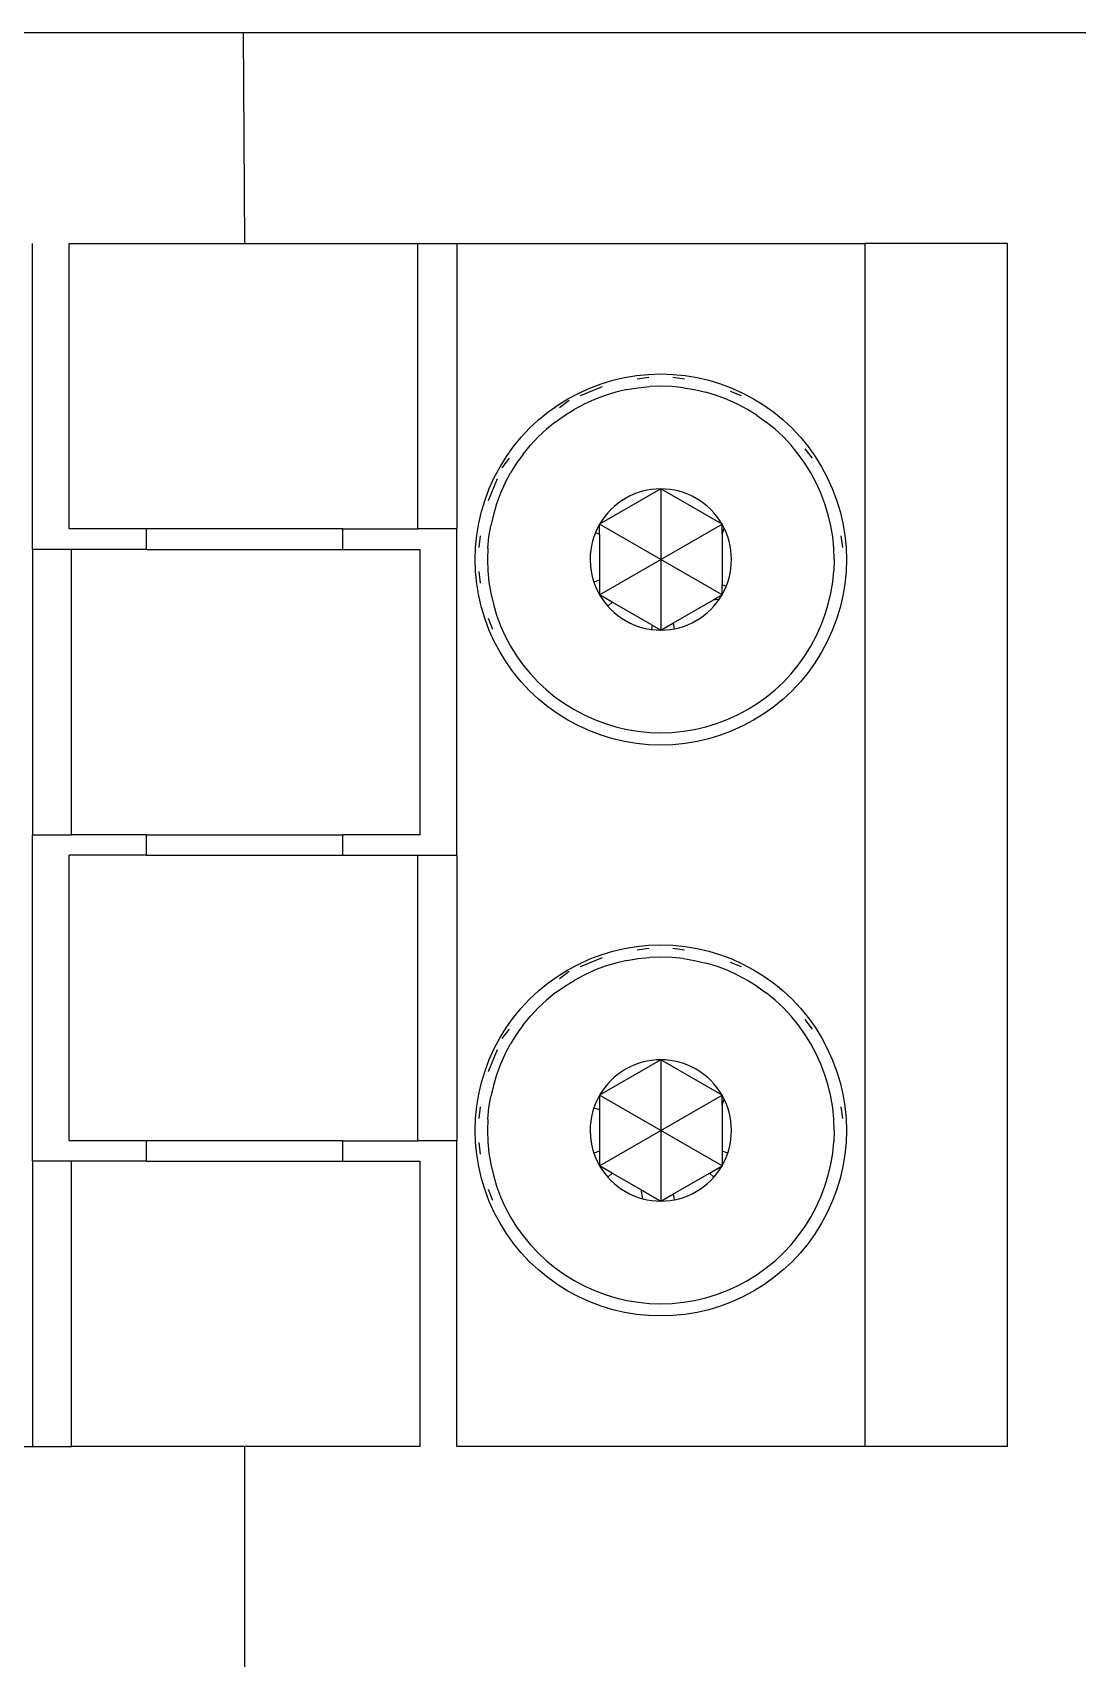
# Model space of a CAD drawing. Extents: x -77 to 77, y -36 to 36.
# Drawn here: x -14.953 to -13.468, y 1.192 to 3.504 of the extents above; entities that cross this region are included whole.
import ezdxf

# ---------------------------------------------------------------- set-up
doc = ezdxf.new("R2010")
doc.units = 0
doc.layers.get('0').update_dxf_attribs({"linetype": 'CONTINUOUS'})

msp = doc.modelspace()

# ---------------------------------------------------------------- linework, layer by layer
for p, q in [((-19.6532, 3.5043), (-14.6532, 3.5043)), ((-14.6532, 3.5043), (18.3468, 3.5043)), ((-14.6516, 3.2043), (-14.6532, 3.5043)), ((-14.9532, 2.7693), (-14.9532, 3.2043)), ((-14.901, 2.7983), (-14.901, 3.2043)), ((-14.901, 3.2043), (-14.6516, 3.2043)), ((-14.6516, 3.2043), (-14.4053, 3.2043)), ((-14.4053, 2.7983), (-14.4053, 3.2043)), ((-14.4053, 3.2043), (-14.35, 3.2043)), ((-14.35, 3.2043), (-13.77, 3.2043)), ((-14.35, 3.2043), (-14.35, 2.7983)), ((-13.567, 3.2043), (-13.77, 3.2043)), ((-13.77, 3.2043), (-13.77, 1.4933)), ((-13.567, 1.4933), (-13.567, 3.2043)), ((-14.1448, 3.0047), (-14.1283, 3.0098)), ((-14.1283, 3.0098), (-14.1115, 3.0137)), ((-14.1115, 3.0137), (-14.0945, 3.0165)), ((-14.0945, 3.0165), (-14.0773, 3.0182)), ((-14.077, 3.0136), (-14.0938, 3.0114)), ((-14.0773, 3.0182), (-14.06, 3.0188)), ((-14.06, 3.0188), (-14.0428, 3.0182)), ((-14.0262, 3.0114), (-14.0431, 3.0136)), ((-14.0428, 3.0182), (-14.0256, 3.0165)), ((-14.0256, 3.0165), (-14.0085, 3.0137)), ((-14.0085, 3.0137), (-13.9917, 3.0098)), ((-13.9917, 3.0098), (-13.9752, 3.0047)), ((-14.2066, 2.9743), (-14.192, 2.9834)), ((-14.192, 2.9834), (-14.1767, 2.9915)), ((-14.1767, 2.9915), (-14.161, 2.9987)), ((-14.1434, 3.0004), (-14.1747, 2.9874)), ((-14.161, 2.9987), (-14.1448, 3.0047)), ((-14.1392, 2.9883), (-14.1543, 2.9826)), ((-14.1238, 2.9929), (-14.1392, 2.9883)), ((-14.1081, 2.9966), (-14.1238, 2.9929)), ((-14.1081, 2.9966), (-14.0922, 2.9992)), ((-14.0922, 2.9992), (-14.0761, 3.0008)), ((-14.06, 3.0013), (-14.0761, 3.0008)), ((-14.0439, 3.0008), (-14.06, 3.0013)), ((-14.0278, 2.9992), (-14.0439, 3.0008)), ((-14.0278, 2.9992), (-14.0119, 2.9966)), ((-14.0119, 2.9966), (-13.9962, 2.9929)), ((-13.9808, 2.9883), (-13.9962, 2.9929)), ((-13.9657, 2.9826), (-13.9808, 2.9883)), ((-13.9752, 3.0047), (-13.959, 2.9987)), ((-13.9453, 2.9874), (-13.961, 2.9939)), ((-13.959, 2.9987), (-13.9433, 2.9915)), ((-13.9433, 2.9915), (-13.9281, 2.9834)), ((-13.9281, 2.9834), (-13.9134, 2.9743)), ((-14.234, 2.9533), (-14.2207, 2.9642)), ((-14.2207, 2.9642), (-14.2066, 2.9743)), ((-14.1905, 2.9809), (-14.2041, 2.9705)), ((-14.197, 2.9598), (-14.1833, 2.9683)), ((-14.169, 2.9759), (-14.1833, 2.9683)), ((-14.1543, 2.9826), (-14.169, 2.9759)), ((-13.951, 2.9759), (-13.9657, 2.9826)), ((-13.9368, 2.9683), (-13.951, 2.9759)), ((-13.9231, 2.9598), (-13.9368, 2.9683)), ((-13.9134, 2.9743), (-13.8994, 2.9642)), ((-13.8994, 2.9642), (-13.886, 2.9533)), ((-14.2584, 2.9289), (-14.2466, 2.9415)), ((-14.2466, 2.9415), (-14.234, 2.9533)), ((-14.2343, 2.9291), (-14.2225, 2.9402)), ((-14.2101, 2.9504), (-14.2225, 2.9402)), ((-14.2101, 2.9504), (-14.197, 2.9598)), ((-13.9231, 2.9598), (-13.91, 2.9504)), ((-13.8975, 2.9402), (-13.91, 2.9504)), ((-13.8975, 2.9402), (-13.8857, 2.9291)), ((-13.886, 2.9533), (-13.8734, 2.9415)), ((-13.8734, 2.9415), (-13.8616, 2.9289)), ((-14.2794, 2.9015), (-14.2694, 2.9155)), ((-14.2694, 2.9155), (-14.2584, 2.9289)), ((-14.2556, 2.9049), (-14.2453, 2.9174)), ((-14.2453, 2.9174), (-14.2343, 2.9291)), ((-13.8747, 2.9174), (-13.8857, 2.9291)), ((-13.8645, 2.9049), (-13.8747, 2.9174)), ((-13.8616, 2.9289), (-13.8507, 2.9155)), ((-13.8507, 2.9155), (-13.8406, 2.9015)), ((-14.2886, 2.8868), (-14.2794, 2.9015)), ((-14.2756, 2.8989), (-14.286, 2.8854)), ((-14.265, 2.8918), (-14.2735, 2.8781)), ((-14.2556, 2.9049), (-14.265, 2.8918)), ((-13.8551, 2.8918), (-13.8645, 2.9049)), ((-13.8465, 2.8781), (-13.8551, 2.8918)), ((-13.8444, 2.8989), (-13.8547, 2.9124)), ((-13.8406, 2.9015), (-13.8315, 2.8868)), ((-14.2926, 2.8695), (-14.3056, 2.8382)), ((-14.3038, 2.8558), (-14.2967, 2.8716)), ((-14.2967, 2.8716), (-14.2886, 2.8868)), ((-14.2811, 2.8639), (-14.2735, 2.8781)), ((-13.8389, 2.8639), (-13.8465, 2.8781)), ((-13.8315, 2.8868), (-13.8233, 2.8716)), ((-13.8233, 2.8716), (-13.8162, 2.8558)), ((-14.3099, 2.8397), (-14.3038, 2.8558)), ((-14.2877, 2.8492), (-14.2934, 2.8341)), ((-14.2811, 2.8639), (-14.2877, 2.8492)), ((-14.06, 2.8553), (-14.147, 2.8051)), ((-14.1044, 2.8449), (-14.1102, 2.8418)), ((-14.0985, 2.8477), (-14.1044, 2.8449)), ((-14.0923, 2.85), (-14.0985, 2.8477)), ((-14.086, 2.8519), (-14.0923, 2.85)), ((-14.0796, 2.8534), (-14.086, 2.8519)), ((-14.0731, 2.8544), (-14.0796, 2.8534)), ((-14.0666, 2.8551), (-14.0731, 2.8544)), ((-14.06, 2.8553), (-14.0666, 2.8551)), ((-14.0534, 2.8551), (-14.06, 2.8553)), ((-14.06, 2.8553), (-14.06, 2.7549)), ((-13.973, 2.8051), (-14.06, 2.8553)), ((-14.0469, 2.8544), (-14.0534, 2.8551)), ((-14.0404, 2.8534), (-14.0469, 2.8544)), ((-14.034, 2.8519), (-14.0404, 2.8534)), ((-14.0277, 2.85), (-14.034, 2.8519)), ((-14.0216, 2.8477), (-14.0277, 2.85)), ((-14.0156, 2.8449), (-14.0216, 2.8477)), ((-14.0098, 2.8418), (-14.0156, 2.8449)), ((-13.8323, 2.8492), (-13.8389, 2.8639)), ((-13.8266, 2.8341), (-13.8323, 2.8492)), ((-13.8162, 2.8558), (-13.8101, 2.8397)), ((-14.3188, 2.8063), (-14.3149, 2.8232)), ((-14.3149, 2.8232), (-14.3099, 2.8397)), ((-14.2934, 2.8341), (-14.2981, 2.8186)), ((-14.1311, 2.8259), (-14.1355, 2.8211)), ((-14.1263, 2.8304), (-14.1311, 2.8259)), ((-14.1212, 2.8345), (-14.1263, 2.8304)), ((-14.1158, 2.8384), (-14.1212, 2.8345)), ((-14.1102, 2.8418), (-14.1158, 2.8384)), ((-14.0042, 2.8384), (-14.0098, 2.8418)), ((-13.9989, 2.8345), (-14.0042, 2.8384)), ((-13.9938, 2.8304), (-13.9989, 2.8345)), ((-13.989, 2.8259), (-13.9938, 2.8304)), ((-13.9845, 2.8211), (-13.989, 2.8259)), ((-13.8219, 2.8186), (-13.8266, 2.8341)), ((-13.8101, 2.8397), (-13.8051, 2.8232)), ((-13.8051, 2.8232), (-13.8012, 2.8063)), ((-14.791, 2.7983), (-14.901, 2.7983)), ((-14.791, 2.7693), (-14.791, 2.7983)), ((-14.5122, 2.7983), (-14.791, 2.7983)), ((-14.5122, 2.7693), (-14.5122, 2.7983)), ((-14.5122, 2.7983), (-14.4053, 2.7983)), ((-14.35, 2.7983), (-14.4053, 2.7983)), ((-14.35, 2.3343), (-14.35, 2.7983)), ((-14.3217, 2.7893), (-14.3188, 2.8063)), ((-14.3044, 2.787), (-14.3018, 2.8029)), ((-14.2981, 2.8186), (-14.3018, 2.8029)), ((-14.1501, 2.7993), (-14.1528, 2.7933)), ((-14.147, 2.8051), (-14.1501, 2.7993)), ((-14.1435, 2.8107), (-14.147, 2.8051)), ((-14.06, 2.7549), (-14.147, 2.8051)), ((-14.147, 2.7909), (-14.147, 2.8051)), ((-14.1397, 2.816), (-14.1435, 2.8107)), ((-14.1355, 2.8211), (-14.1397, 2.816)), ((-14.06, 2.7549), (-13.973, 2.8051)), ((-13.9803, 2.816), (-13.9845, 2.8211)), ((-13.9765, 2.8107), (-13.9803, 2.816)), ((-13.973, 2.8051), (-13.9765, 2.8107)), ((-13.9699, 2.7993), (-13.973, 2.8051)), ((-13.973, 2.7909), (-13.973, 2.8051)), ((-13.973, 2.7909), (-13.9699, 2.7993)), ((-13.9672, 2.7933), (-13.9699, 2.7993)), ((-13.8183, 2.8029), (-13.8219, 2.8186)), ((-13.8156, 2.787), (-13.8183, 2.8029)), ((-13.8012, 2.8063), (-13.7984, 2.7893)), ((-14.3234, 2.7721), (-14.3217, 2.7893)), ((-14.3166, 2.7886), (-14.3188, 2.7718)), ((-14.306, 2.771), (-14.3044, 2.787)), ((-14.1571, 2.7809), (-14.1585, 2.7744)), ((-14.1551, 2.7871), (-14.1571, 2.7809)), ((-14.1528, 2.7933), (-14.1551, 2.7871)), ((-14.1528, 2.7933), (-14.147, 2.7909)), ((-14.147, 2.7909), (-14.147, 2.7253)), ((-13.973, 2.7909), (-13.973, 2.7188)), ((-13.9649, 2.7871), (-13.9672, 2.7933)), ((-13.963, 2.7809), (-13.9649, 2.7871)), ((-13.9615, 2.7744), (-13.963, 2.7809)), ((-13.8141, 2.771), (-13.8156, 2.787)), ((-13.8012, 2.7718), (-13.8035, 2.7886)), ((-13.7984, 2.7893), (-13.7967, 2.7721)), ((-14.898, 2.7693), (-14.9532, 2.7693)), ((-14.9532, 2.7693), (-14.9532, 2.3633)), ((-14.898, 2.3633), (-14.898, 2.7693)), ((-14.791, 2.7693), (-14.898, 2.7693)), ((-14.791, 2.7693), (-14.5122, 2.7693)), ((-14.5122, 2.7693), (-14.4022, 2.7693)), ((-14.4022, 2.3633), (-14.4022, 2.7693)), ((-14.3239, 2.7549), (-14.3234, 2.7721)), ((-14.3234, 2.7376), (-14.3239, 2.7549)), ((-14.306, 2.771), (-14.3065, 2.7549)), ((-14.3065, 2.7549), (-14.306, 2.7387)), ((-14.1603, 2.7614), (-14.1605, 2.7549)), ((-14.1605, 2.7549), (-14.16, 2.7458)), ((-14.1596, 2.768), (-14.1603, 2.7614)), ((-14.1585, 2.7744), (-14.1596, 2.768)), ((-14.147, 2.7046), (-14.06, 2.7549)), ((-13.973, 2.7046), (-14.06, 2.7549)), ((-14.06, 2.7549), (-14.06, 2.6544)), ((-13.9604, 2.768), (-13.9615, 2.7744)), ((-13.9598, 2.7614), (-13.9604, 2.768)), ((-13.9596, 2.7549), (-13.9598, 2.7614)), ((-13.9598, 2.7483), (-13.9596, 2.7549)), ((-13.8135, 2.7549), (-13.8141, 2.771)), ((-13.8135, 2.7549), (-13.8141, 2.7387)), ((-13.7967, 2.7721), (-13.7961, 2.7549)), ((-13.7961, 2.7549), (-13.7967, 2.7376)), ((-14.3217, 2.7204), (-14.3234, 2.7376)), ((-14.3188, 2.7379), (-14.3166, 2.7211)), ((-14.306, 2.7387), (-14.3044, 2.7227)), ((-14.16, 2.7458), (-14.1596, 2.7417)), ((-14.1596, 2.7417), (-14.1585, 2.7353)), ((-14.1585, 2.7353), (-14.1571, 2.7288)), ((-14.1571, 2.7288), (-14.1551, 2.7226)), ((-13.9649, 2.7226), (-13.963, 2.7288)), ((-13.963, 2.7288), (-13.9615, 2.7353)), ((-13.9615, 2.7353), (-13.9604, 2.7417)), ((-13.9604, 2.7417), (-13.9598, 2.7483)), ((-13.8156, 2.7227), (-13.8141, 2.7387)), ((-13.7967, 2.7376), (-13.7984, 2.7204)), ((-14.3188, 2.7034), (-14.3217, 2.7204)), ((-14.3044, 2.7227), (-14.3018, 2.7068)), ((-14.3018, 2.7068), (-14.2981, 2.6911)), ((-14.147, 2.7253), (-14.1551, 2.7226)), ((-14.1551, 2.7226), (-14.1528, 2.7164)), ((-14.1528, 2.7164), (-14.1501, 2.7104)), ((-14.1501, 2.7104), (-14.147, 2.7046)), ((-14.147, 2.7253), (-14.147, 2.7046)), ((-13.9672, 2.7164), (-13.973, 2.7188)), ((-13.973, 2.7046), (-13.973, 2.7188)), ((-13.973, 2.7046), (-13.9699, 2.7104)), ((-13.9699, 2.7104), (-13.9672, 2.7164)), ((-13.9672, 2.7164), (-13.9649, 2.7226)), ((-13.8219, 2.6911), (-13.8183, 2.7068)), ((-13.8183, 2.7068), (-13.8156, 2.7227)), ((-13.7984, 2.7204), (-13.8012, 2.7034)), ((-14.3149, 2.6865), (-14.3188, 2.7034)), ((-14.3099, 2.67), (-14.3149, 2.6865)), ((-14.2981, 2.6911), (-14.2934, 2.6756)), ((-14.147, 2.7046), (-14.1435, 2.699)), ((-14.1291, 2.6943), (-14.147, 2.7046)), ((-14.1435, 2.699), (-14.1397, 2.6937)), ((-14.1397, 2.6937), (-14.1355, 2.6886)), ((-14.1355, 2.6886), (-14.1291, 2.6943)), ((-14.1355, 2.6886), (-14.1311, 2.6838)), ((-14.1311, 2.6838), (-14.1263, 2.6793)), ((-14.0723, 2.6615), (-14.1291, 2.6943)), ((-14.0421, 2.6647), (-13.9853, 2.6975)), ((-13.9938, 2.6793), (-13.989, 2.6838)), ((-13.989, 2.6838), (-13.9845, 2.6886)), ((-13.973, 2.7046), (-13.9853, 2.6975)), ((-13.9853, 2.6975), (-13.9765, 2.699)), ((-13.9845, 2.6886), (-13.9803, 2.6937)), ((-13.9803, 2.6937), (-13.9765, 2.699)), ((-13.9765, 2.699), (-13.973, 2.7046)), ((-13.8266, 2.6756), (-13.8219, 2.6911)), ((-13.8051, 2.6865), (-13.8101, 2.67)), ((-13.8012, 2.7034), (-13.8051, 2.6865)), ((-14.3038, 2.6539), (-14.3099, 2.67)), ((-14.3056, 2.6715), (-14.2991, 2.6558)), ((-14.2934, 2.6756), (-14.2877, 2.6605)), ((-14.2877, 2.6605), (-14.2811, 2.6458)), ((-14.1263, 2.6793), (-14.1212, 2.6752)), ((-14.1212, 2.6752), (-14.1158, 2.6713)), ((-14.1158, 2.6713), (-14.1102, 2.6679)), ((-14.1102, 2.6679), (-14.1044, 2.6648)), ((-14.1044, 2.6648), (-14.0985, 2.662)), ((-14.0985, 2.662), (-14.0923, 2.6597)), ((-14.0923, 2.6597), (-14.086, 2.6578)), ((-14.0723, 2.6615), (-14.0731, 2.6553)), ((-14.0723, 2.6615), (-14.06, 2.6544)), ((-14.06, 2.6544), (-14.0421, 2.6647)), ((-14.0404, 2.6563), (-14.0421, 2.6647)), ((-14.034, 2.6578), (-14.0277, 2.6597)), ((-14.0277, 2.6597), (-14.0216, 2.662)), ((-14.0216, 2.662), (-14.0156, 2.6648)), ((-14.0156, 2.6648), (-14.0098, 2.6679)), ((-14.0098, 2.6679), (-14.0042, 2.6713)), ((-14.0042, 2.6713), (-13.9989, 2.6752)), ((-13.9989, 2.6752), (-13.9938, 2.6793)), ((-13.8389, 2.6458), (-13.8323, 2.6605)), ((-13.8323, 2.6605), (-13.8266, 2.6756)), ((-13.8101, 2.67), (-13.8162, 2.6539)), ((-14.2967, 2.6381), (-14.3038, 2.6539)), ((-14.2886, 2.6229), (-14.2967, 2.6381)), ((-14.2811, 2.6458), (-14.2735, 2.6316)), ((-14.086, 2.6578), (-14.0796, 2.6563)), ((-14.0796, 2.6563), (-14.0731, 2.6553)), ((-14.0731, 2.6553), (-14.0666, 2.6546)), ((-14.0666, 2.6546), (-14.06, 2.6544)), ((-14.06, 2.6544), (-14.0534, 2.6546)), ((-14.0534, 2.6546), (-14.0469, 2.6553)), ((-14.0469, 2.6553), (-14.0404, 2.6563)), ((-14.0404, 2.6563), (-14.034, 2.6578)), ((-13.8465, 2.6316), (-13.8389, 2.6458)), ((-13.8233, 2.6381), (-13.8315, 2.6229)), ((-13.8162, 2.6539), (-13.8233, 2.6381)), ((-14.2794, 2.6082), (-14.2886, 2.6229)), ((-14.2735, 2.6316), (-14.265, 2.6179)), ((-14.265, 2.6179), (-14.2556, 2.6048)), ((-13.8645, 2.6048), (-13.8551, 2.6179)), ((-13.8551, 2.6179), (-13.8465, 2.6316)), ((-13.8315, 2.6229), (-13.8406, 2.6082)), ((-14.2694, 2.5942), (-14.2794, 2.6082)), ((-14.2584, 2.5808), (-14.2694, 2.5942)), ((-14.2556, 2.6048), (-14.2453, 2.5923)), ((-14.2453, 2.5923), (-14.2343, 2.5806)), ((-13.8857, 2.5806), (-13.8747, 2.5923)), ((-13.8747, 2.5923), (-13.8645, 2.6048)), ((-13.8507, 2.5942), (-13.8616, 2.5808)), ((-13.8406, 2.6082), (-13.8507, 2.5942)), ((-14.2466, 2.5682), (-14.2584, 2.5808)), ((-14.234, 2.5564), (-14.2466, 2.5682)), ((-14.2343, 2.5806), (-14.2225, 2.5695)), ((-14.2225, 2.5695), (-14.2101, 2.5593)), ((-13.91, 2.5593), (-13.8975, 2.5695)), ((-13.8975, 2.5695), (-13.8857, 2.5806)), ((-13.8734, 2.5682), (-13.886, 2.5564)), ((-13.8616, 2.5808), (-13.8734, 2.5682)), ((-14.2207, 2.5455), (-14.234, 2.5564)), ((-14.2066, 2.5354), (-14.2207, 2.5455)), ((-14.2101, 2.5593), (-14.197, 2.5499)), ((-14.197, 2.5499), (-14.1833, 2.5414)), ((-13.9368, 2.5414), (-13.9231, 2.5499)), ((-13.9231, 2.5499), (-13.91, 2.5593)), ((-13.8994, 2.5455), (-13.9134, 2.5354)), ((-13.886, 2.5564), (-13.8994, 2.5455)), ((-14.192, 2.5263), (-14.2066, 2.5354)), ((-14.1767, 2.5182), (-14.192, 2.5263)), ((-14.1833, 2.5414), (-14.169, 2.5338)), ((-14.169, 2.5338), (-14.1543, 2.5271)), ((-14.1543, 2.5271), (-14.1392, 2.5214)), ((-14.1392, 2.5214), (-14.1238, 2.5168)), ((-13.9962, 2.5168), (-13.9808, 2.5214)), ((-13.9808, 2.5214), (-13.9657, 2.5271)), ((-13.9657, 2.5271), (-13.951, 2.5338)), ((-13.951, 2.5338), (-13.9368, 2.5414)), ((-13.9281, 2.5263), (-13.9433, 2.5182)), ((-13.9134, 2.5354), (-13.9281, 2.5263)), ((-14.161, 2.511), (-14.1767, 2.5182)), ((-14.1448, 2.505), (-14.161, 2.511)), ((-14.1283, 2.4999), (-14.1448, 2.505)), ((-14.1115, 2.496), (-14.1283, 2.4999)), ((-14.1238, 2.5168), (-14.1081, 2.5131)), ((-14.1081, 2.5131), (-14.0922, 2.5105)), ((-14.0922, 2.5105), (-14.0761, 2.5089)), ((-14.0761, 2.5089), (-14.06, 2.5084)), ((-14.06, 2.5084), (-14.0439, 2.5089)), ((-14.0439, 2.5089), (-14.0278, 2.5105)), ((-14.0278, 2.5105), (-14.0119, 2.5131)), ((-14.0119, 2.5131), (-13.9962, 2.5168)), ((-13.9917, 2.4999), (-14.0085, 2.496)), ((-13.9752, 2.505), (-13.9917, 2.4999)), ((-13.959, 2.511), (-13.9752, 2.505)), ((-13.9433, 2.5182), (-13.959, 2.511)), ((-14.0945, 2.4932), (-14.1115, 2.496)), ((-14.0773, 2.4915), (-14.0945, 2.4932)), ((-14.06, 2.491), (-14.0773, 2.4915)), ((-14.0428, 2.4915), (-14.06, 2.491)), ((-14.0256, 2.4932), (-14.0428, 2.4915)), ((-14.0085, 2.496), (-14.0256, 2.4932)), ((-14.9532, 2.3633), (-14.898, 2.3633)), ((-14.9532, 1.8993), (-14.9532, 2.3633)), ((-14.791, 2.3633), (-14.898, 2.3633)), ((-14.791, 2.3343), (-14.791, 2.3633)), ((-14.791, 2.3633), (-14.5122, 2.3633)), ((-14.5122, 2.3343), (-14.5122, 2.3633)), ((-14.4022, 2.3633), (-14.5122, 2.3633)), ((-14.901, 1.9283), (-14.901, 2.3343)), ((-14.791, 2.3343), (-14.901, 2.3343)), ((-14.791, 2.3343), (-14.5122, 2.3343)), ((-14.5122, 2.3343), (-14.4053, 2.3343)), ((-14.4053, 1.9283), (-14.4053, 2.3343)), ((-14.4053, 2.3343), (-14.35, 2.3343)), ((-14.35, 2.3343), (-14.35, 1.9283)), ((-14.1448, 2.1927), (-14.1283, 2.1978)), ((-14.1283, 2.1978), (-14.1115, 2.2017)), ((-14.1115, 2.2017), (-14.0945, 2.2045)), ((-14.0945, 2.2045), (-14.0773, 2.2062)), ((-14.077, 2.2016), (-14.0938, 2.1994)), ((-14.0773, 2.2062), (-14.06, 2.2068)), ((-14.06, 2.2068), (-14.0428, 2.2062)), ((-14.0262, 2.1994), (-14.0431, 2.2016)), ((-14.0428, 2.2062), (-14.0256, 2.2045)), ((-14.0256, 2.2045), (-14.0085, 2.2017)), ((-14.0085, 2.2017), (-13.9917, 2.1978)), ((-13.9917, 2.1978), (-13.9752, 2.1927)), ((-14.192, 2.1714), (-14.1767, 2.1795)), ((-14.1767, 2.1795), (-14.161, 2.1867)), ((-14.1434, 2.1884), (-14.1747, 2.1754)), ((-14.161, 2.1867), (-14.1448, 2.1927)), ((-14.1392, 2.1763), (-14.1543, 2.1706)), ((-14.1238, 2.1809), (-14.1392, 2.1763)), ((-14.1081, 2.1846), (-14.1238, 2.1809)), ((-14.1081, 2.1846), (-14.0922, 2.1872)), ((-14.0922, 2.1872), (-14.0761, 2.1888)), ((-14.06, 2.1893), (-14.0761, 2.1888)), ((-14.0439, 2.1888), (-14.06, 2.1893)), ((-14.0278, 2.1872), (-14.0439, 2.1888)), ((-14.0278, 2.1872), (-14.0119, 2.1846)), ((-14.0119, 2.1846), (-13.9962, 2.1809)), ((-13.9808, 2.1763), (-13.9962, 2.1809)), ((-13.9657, 2.1706), (-13.9808, 2.1763)), ((-13.9752, 2.1927), (-13.959, 2.1867)), ((-13.9453, 2.1754), (-13.961, 2.1819)), ((-13.959, 2.1867), (-13.9433, 2.1795)), ((-13.9433, 2.1795), (-13.9281, 2.1714)), ((-14.234, 2.1413), (-14.2207, 2.1522)), ((-14.2207, 2.1522), (-14.2066, 2.1623)), ((-14.2066, 2.1623), (-14.192, 2.1714)), ((-14.1905, 2.1689), (-14.2041, 2.1585)), ((-14.197, 2.1478), (-14.1833, 2.1563)), ((-14.169, 2.1639), (-14.1833, 2.1563)), ((-14.1543, 2.1706), (-14.169, 2.1639)), ((-13.951, 2.1639), (-13.9657, 2.1706)), ((-13.9368, 2.1563), (-13.951, 2.1639)), ((-13.9231, 2.1478), (-13.9368, 2.1563)), ((-13.9281, 2.1714), (-13.9134, 2.1623)), ((-13.9134, 2.1623), (-13.8994, 2.1522)), ((-13.8994, 2.1522), (-13.886, 2.1413)), ((-14.2584, 2.1169), (-14.2466, 2.1295)), ((-14.2466, 2.1295), (-14.234, 2.1413)), ((-14.2343, 2.1171), (-14.2225, 2.1282)), ((-14.2101, 2.1384), (-14.2225, 2.1282)), ((-14.2101, 2.1384), (-14.197, 2.1478)), ((-13.9231, 2.1478), (-13.91, 2.1384)), ((-13.8975, 2.1282), (-13.91, 2.1384)), ((-13.8975, 2.1282), (-13.8857, 2.1171)), ((-13.886, 2.1413), (-13.8734, 2.1295)), ((-13.8734, 2.1295), (-13.8616, 2.1169)), ((-14.2694, 2.1035), (-14.2584, 2.1169)), ((-14.2556, 2.0929), (-14.2453, 2.1054)), ((-14.2453, 2.1054), (-14.2343, 2.1171)), ((-13.8747, 2.1054), (-13.8857, 2.1171)), ((-13.8645, 2.0929), (-13.8747, 2.1054)), ((-13.8616, 2.1169), (-13.8507, 2.1035)), ((-14.2886, 2.0748), (-14.2794, 2.0895)), ((-14.2756, 2.0869), (-14.286, 2.0734)), ((-14.2794, 2.0895), (-14.2694, 2.1035)), ((-14.2556, 2.0929), (-14.265, 2.0798)), ((-13.8551, 2.0798), (-13.8645, 2.0929)), ((-13.8444, 2.0869), (-13.8547, 2.1004)), ((-13.8507, 2.1035), (-13.8406, 2.0895)), ((-13.8406, 2.0895), (-13.8315, 2.0748)), ((-14.3038, 2.0438), (-14.2967, 2.0596)), ((-14.2967, 2.0596), (-14.2886, 2.0748)), ((-14.2811, 2.0519), (-14.2735, 2.0661)), ((-14.265, 2.0798), (-14.2735, 2.0661)), ((-13.8465, 2.0661), (-13.8551, 2.0798)), ((-13.8389, 2.0519), (-13.8465, 2.0661)), ((-13.8315, 2.0748), (-13.8233, 2.0596)), ((-13.8233, 2.0596), (-13.8162, 2.0438)), ((-14.3099, 2.0277), (-14.3038, 2.0438)), ((-14.2926, 2.0575), (-14.3056, 2.0262)), ((-14.2877, 2.0372), (-14.2934, 2.0221)), ((-14.2811, 2.0519), (-14.2877, 2.0372)), ((-14.06, 2.0433), (-14.147, 1.9931)), ((-14.0985, 2.0357), (-14.1044, 2.0329)), ((-14.0923, 2.038), (-14.0985, 2.0357)), ((-14.086, 2.0399), (-14.0923, 2.038)), ((-14.0796, 2.0414), (-14.086, 2.0399)), ((-14.0731, 2.0424), (-14.0796, 2.0414)), ((-14.0666, 2.0431), (-14.0731, 2.0424)), ((-14.06, 2.0433), (-14.0666, 2.0431)), ((-14.0534, 2.0431), (-14.06, 2.0433)), ((-14.06, 2.0433), (-14.06, 1.9429)), ((-13.973, 1.9931), (-14.06, 2.0433)), ((-14.0469, 2.0424), (-14.0534, 2.0431)), ((-14.0404, 2.0414), (-14.0469, 2.0424)), ((-14.034, 2.0399), (-14.0404, 2.0414)), ((-14.0277, 2.038), (-14.034, 2.0399)), ((-14.0216, 2.0357), (-14.0277, 2.038)), ((-14.0156, 2.0329), (-14.0216, 2.0357)), ((-13.8323, 2.0372), (-13.8389, 2.0519)), ((-13.8266, 2.0221), (-13.8323, 2.0372)), ((-13.8162, 2.0438), (-13.8101, 2.0277)), ((-14.3149, 2.0112), (-14.3099, 2.0277)), ((-14.2934, 2.0221), (-14.2981, 2.0066)), ((-14.1311, 2.0139), (-14.1355, 2.0091)), ((-14.1263, 2.0184), (-14.1311, 2.0139)), ((-14.1212, 2.0225), (-14.1263, 2.0184)), ((-14.1158, 2.0264), (-14.1212, 2.0225)), ((-14.1102, 2.0298), (-14.1158, 2.0264)), ((-14.1044, 2.0329), (-14.1102, 2.0298)), ((-14.0098, 2.0298), (-14.0156, 2.0329)), ((-14.0042, 2.0264), (-14.0098, 2.0298)), ((-13.9989, 2.0225), (-14.0042, 2.0264)), ((-13.9938, 2.0184), (-13.9989, 2.0225)), ((-13.989, 2.0139), (-13.9938, 2.0184)), ((-13.9845, 2.0091), (-13.989, 2.0139)), ((-13.8219, 2.0066), (-13.8266, 2.0221)), ((-13.8101, 2.0277), (-13.8051, 2.0112)), ((-14.3217, 1.9773), (-14.3188, 1.9943)), ((-14.3188, 1.9943), (-14.3149, 2.0112)), ((-14.3044, 1.975), (-14.3018, 1.9909)), ((-14.2981, 2.0066), (-14.3018, 1.9909)), ((-14.147, 1.9931), (-14.1501, 1.9873)), ((-14.1435, 1.9987), (-14.147, 1.9931)), ((-14.06, 1.9429), (-14.147, 1.9931)), ((-14.147, 1.9931), (-14.147, 1.9724)), ((-14.1397, 2.004), (-14.1435, 1.9987)), ((-14.1355, 2.0091), (-14.1397, 2.004)), ((-14.06, 1.9429), (-13.973, 1.9931)), ((-13.9803, 2.004), (-13.9845, 2.0091)), ((-13.9765, 1.9987), (-13.9803, 2.004)), ((-13.973, 1.9931), (-13.9765, 1.9987)), ((-13.9699, 1.9873), (-13.973, 1.9931)), ((-13.973, 1.9789), (-13.973, 1.9931)), ((-13.8183, 1.9909), (-13.8219, 2.0066)), ((-13.8156, 1.975), (-13.8183, 1.9909)), ((-13.8051, 2.0112), (-13.8012, 1.9943)), ((-13.8012, 1.9943), (-13.7984, 1.9773)), ((-14.3234, 1.9601), (-14.3217, 1.9773)), ((-14.3166, 1.9766), (-14.3188, 1.9598)), ((-14.306, 1.959), (-14.3044, 1.975)), ((-14.1571, 1.9689), (-14.1585, 1.9624)), ((-14.1551, 1.9751), (-14.1571, 1.9689)), ((-14.1528, 1.9813), (-14.1551, 1.9751)), ((-14.1551, 1.9751), (-14.147, 1.9724)), ((-14.1501, 1.9873), (-14.1528, 1.9813)), ((-14.147, 1.9724), (-14.147, 1.9133)), ((-13.973, 1.9789), (-13.9699, 1.9873)), ((-13.973, 1.9789), (-13.973, 1.9133)), ((-13.9672, 1.9813), (-13.9699, 1.9873)), ((-13.9649, 1.9751), (-13.9672, 1.9813)), ((-13.963, 1.9689), (-13.9649, 1.9751)), ((-13.9615, 1.9624), (-13.963, 1.9689)), ((-13.8141, 1.959), (-13.8156, 1.975)), ((-13.8012, 1.9598), (-13.8035, 1.9766)), ((-13.7984, 1.9773), (-13.7967, 1.9601)), ((-14.3239, 1.9429), (-14.3234, 1.9601)), ((-14.3234, 1.9256), (-14.3239, 1.9429)), ((-14.306, 1.959), (-14.3065, 1.9429)), ((-14.3065, 1.9429), (-14.306, 1.9267)), ((-14.1603, 1.9494), (-14.1605, 1.9429)), ((-14.1605, 1.9429), (-14.16, 1.9338)), ((-14.1596, 1.956), (-14.1603, 1.9494)), ((-14.1585, 1.9624), (-14.1596, 1.956)), ((-14.147, 1.8926), (-14.06, 1.9429)), ((-13.973, 1.8926), (-14.06, 1.9429)), ((-14.06, 1.9429), (-14.06, 1.8424)), ((-13.9604, 1.956), (-13.9615, 1.9624)), ((-13.9598, 1.9494), (-13.9604, 1.956)), ((-13.9596, 1.9429), (-13.9598, 1.9494)), ((-13.9598, 1.9363), (-13.9596, 1.9429)), ((-13.8135, 1.9429), (-13.8141, 1.959)), ((-13.8135, 1.9429), (-13.8141, 1.9267)), ((-13.7967, 1.9601), (-13.7961, 1.9429)), ((-13.7961, 1.9429), (-13.7967, 1.9256)), ((-14.791, 1.9283), (-14.901, 1.9283)), ((-14.791, 1.8993), (-14.791, 1.9283)), ((-14.5122, 1.9283), (-14.791, 1.9283)), ((-14.5122, 1.8993), (-14.5122, 1.9283)), ((-14.5122, 1.9283), (-14.4053, 1.9283)), ((-14.35, 1.9283), (-14.4053, 1.9283)), ((-14.35, 1.4933), (-14.35, 1.9283)), ((-14.3217, 1.9084), (-14.3234, 1.9256)), ((-14.3188, 1.9259), (-14.3166, 1.9091)), ((-14.306, 1.9267), (-14.3044, 1.9107)), ((-14.16, 1.9338), (-14.1596, 1.9297)), ((-14.1596, 1.9297), (-14.1585, 1.9233)), ((-14.1585, 1.9233), (-14.1571, 1.9168)), ((-13.963, 1.9168), (-13.9615, 1.9233)), ((-13.9615, 1.9233), (-13.9604, 1.9297)), ((-13.9604, 1.9297), (-13.9598, 1.9363)), ((-13.8156, 1.9107), (-13.8141, 1.9267)), ((-13.7967, 1.9256), (-13.7984, 1.9084)), ((-14.898, 1.8993), (-14.9532, 1.8993)), ((-14.9532, 1.8993), (-14.9532, 1.4933)), ((-14.898, 1.4933), (-14.898, 1.8993)), ((-14.791, 1.8993), (-14.898, 1.8993)), ((-14.791, 1.8993), (-14.5122, 1.8993)), ((-14.5122, 1.8993), (-14.4022, 1.8993)), ((-14.4022, 1.4933), (-14.4022, 1.8993)), ((-14.3188, 1.8914), (-14.3217, 1.9084)), ((-14.3044, 1.9107), (-14.3018, 1.8948)), ((-14.1571, 1.9168), (-14.1551, 1.9106)), ((-14.147, 1.9133), (-14.1551, 1.9106)), ((-14.1551, 1.9106), (-14.1528, 1.9044)), ((-14.1528, 1.9044), (-14.1501, 1.8984)), ((-14.1501, 1.8984), (-14.147, 1.8926)), ((-14.147, 1.9133), (-14.147, 1.8926)), ((-13.9649, 1.9106), (-13.973, 1.9133)), ((-13.973, 1.9133), (-13.973, 1.8926)), ((-13.973, 1.8926), (-13.9699, 1.8984)), ((-13.9699, 1.8984), (-13.9672, 1.9044)), ((-13.9672, 1.9044), (-13.9649, 1.9106)), ((-13.9649, 1.9106), (-13.963, 1.9168)), ((-13.8183, 1.8948), (-13.8156, 1.9107)), ((-13.7984, 1.9084), (-13.8012, 1.8914)), ((-14.3149, 1.8745), (-14.3188, 1.8914)), ((-14.3099, 1.858), (-14.3149, 1.8745)), ((-14.3018, 1.8948), (-14.2981, 1.8791)), ((-14.2981, 1.8791), (-14.2934, 1.8636)), ((-14.147, 1.8926), (-14.1435, 1.887)), ((-14.1291, 1.8823), (-14.147, 1.8926)), ((-14.1435, 1.887), (-14.1397, 1.8817)), ((-14.1397, 1.8817), (-14.1355, 1.8766)), ((-14.1355, 1.8766), (-14.1291, 1.8823)), ((-14.1355, 1.8766), (-14.1311, 1.8718)), ((-14.1291, 1.8823), (-14.0885, 1.8589)), ((-14.0421, 1.8527), (-13.9909, 1.8823)), ((-13.9909, 1.8823), (-13.973, 1.8926)), ((-13.9909, 1.8823), (-13.9845, 1.8766)), ((-13.989, 1.8718), (-13.9845, 1.8766)), ((-13.9845, 1.8766), (-13.9803, 1.8817)), ((-13.9803, 1.8817), (-13.9765, 1.887)), ((-13.9765, 1.887), (-13.973, 1.8926)), ((-13.8266, 1.8636), (-13.8219, 1.8791)), ((-13.8219, 1.8791), (-13.8183, 1.8948)), ((-13.8051, 1.8745), (-13.8101, 1.858)), ((-13.8012, 1.8914), (-13.8051, 1.8745)), ((-14.3038, 1.8419), (-14.3099, 1.858)), ((-14.3056, 1.8595), (-14.2991, 1.8438)), ((-14.2934, 1.8636), (-14.2877, 1.8485)), ((-14.1311, 1.8718), (-14.1263, 1.8673)), ((-14.1263, 1.8673), (-14.1212, 1.8632)), ((-14.1212, 1.8632), (-14.1158, 1.8593)), ((-14.1158, 1.8593), (-14.1102, 1.8559)), ((-14.1102, 1.8559), (-14.1044, 1.8528)), ((-14.1044, 1.8528), (-14.0985, 1.85)), ((-14.0985, 1.85), (-14.0923, 1.8477)), ((-14.0885, 1.8589), (-14.086, 1.8458)), ((-14.0885, 1.8589), (-14.06, 1.8424)), ((-14.06, 1.8424), (-14.0421, 1.8527)), ((-14.0404, 1.8443), (-14.0421, 1.8527)), ((-14.0277, 1.8477), (-14.0216, 1.85)), ((-14.0216, 1.85), (-14.0156, 1.8528)), ((-14.0156, 1.8528), (-14.0098, 1.8559)), ((-14.0098, 1.8559), (-14.0042, 1.8593)), ((-14.0042, 1.8593), (-13.9989, 1.8632)), ((-13.9989, 1.8632), (-13.9938, 1.8673)), ((-13.9938, 1.8673), (-13.989, 1.8718)), ((-13.8323, 1.8485), (-13.8266, 1.8636)), ((-13.8101, 1.858), (-13.8162, 1.8419)), ((-14.2967, 1.8261), (-14.3038, 1.8419)), ((-14.2877, 1.8485), (-14.2811, 1.8338)), ((-14.2811, 1.8338), (-14.2735, 1.8196)), ((-14.0923, 1.8477), (-14.086, 1.8458)), ((-14.086, 1.8458), (-14.0796, 1.8443)), ((-14.0796, 1.8443), (-14.0731, 1.8433)), ((-14.0731, 1.8433), (-14.0666, 1.8426)), ((-14.0666, 1.8426), (-14.06, 1.8424)), ((-14.06, 1.8424), (-14.0534, 1.8426)), ((-14.0534, 1.8426), (-14.0469, 1.8433)), ((-14.0469, 1.8433), (-14.0404, 1.8443)), ((-14.0404, 1.8443), (-14.034, 1.8458)), ((-14.034, 1.8458), (-14.0277, 1.8477)), ((-13.8465, 1.8196), (-13.8389, 1.8338)), ((-13.8389, 1.8338), (-13.8323, 1.8485)), ((-13.8162, 1.8419), (-13.8233, 1.8261)), ((-14.2886, 1.8109), (-14.2967, 1.8261)), ((-14.2794, 1.7962), (-14.2886, 1.8109)), ((-14.2735, 1.8196), (-14.265, 1.8059)), ((-14.265, 1.8059), (-14.2556, 1.7928)), ((-13.8645, 1.7928), (-13.8551, 1.8059)), ((-13.8551, 1.8059), (-13.8465, 1.8196)), ((-13.8315, 1.8109), (-13.8406, 1.7962)), ((-13.8233, 1.8261), (-13.8315, 1.8109)), ((-14.2694, 1.7822), (-14.2794, 1.7962)), ((-14.2584, 1.7688), (-14.2694, 1.7822)), ((-14.2556, 1.7928), (-14.2453, 1.7803)), ((-13.8747, 1.7803), (-13.8645, 1.7928)), ((-13.8507, 1.7822), (-13.8616, 1.7688)), ((-13.8406, 1.7962), (-13.8507, 1.7822)), ((-14.2466, 1.7562), (-14.2584, 1.7688)), ((-14.2453, 1.7803), (-14.2343, 1.7686)), ((-14.2343, 1.7686), (-14.2225, 1.7575)), ((-14.2225, 1.7575), (-14.2101, 1.7473)), ((-13.91, 1.7473), (-13.8975, 1.7575)), ((-13.8975, 1.7575), (-13.8857, 1.7686)), ((-13.8857, 1.7686), (-13.8747, 1.7803)), ((-13.8616, 1.7688), (-13.8734, 1.7562)), ((-14.234, 1.7444), (-14.2466, 1.7562)), ((-14.2207, 1.7335), (-14.234, 1.7444)), ((-14.2101, 1.7473), (-14.197, 1.7379)), ((-14.197, 1.7379), (-14.1833, 1.7294)), ((-13.9368, 1.7294), (-13.9231, 1.7379)), ((-13.9231, 1.7379), (-13.91, 1.7473)), ((-13.886, 1.7444), (-13.8994, 1.7335)), ((-13.8734, 1.7562), (-13.886, 1.7444)), ((-14.2066, 1.7234), (-14.2207, 1.7335)), ((-14.192, 1.7143), (-14.2066, 1.7234)), ((-14.1767, 1.7062), (-14.192, 1.7143)), ((-14.1833, 1.7294), (-14.169, 1.7218)), ((-14.169, 1.7218), (-14.1543, 1.7151)), ((-14.1543, 1.7151), (-14.1392, 1.7094)), ((-13.9808, 1.7094), (-13.9657, 1.7151)), ((-13.9657, 1.7151), (-13.951, 1.7218)), ((-13.951, 1.7218), (-13.9368, 1.7294)), ((-13.9281, 1.7143), (-13.9433, 1.7062)), ((-13.9134, 1.7234), (-13.9281, 1.7143)), ((-13.8994, 1.7335), (-13.9134, 1.7234)), ((-14.161, 1.699), (-14.1767, 1.7062)), ((-14.1448, 1.693), (-14.161, 1.699)), ((-14.1283, 1.6879), (-14.1448, 1.693)), ((-14.1392, 1.7094), (-14.1238, 1.7048)), ((-14.1238, 1.7048), (-14.1081, 1.7011)), ((-14.1081, 1.7011), (-14.0922, 1.6985)), ((-14.0922, 1.6985), (-14.0761, 1.6969)), ((-14.0761, 1.6969), (-14.06, 1.6964)), ((-14.06, 1.6964), (-14.0439, 1.6969)), ((-14.0439, 1.6969), (-14.0278, 1.6985)), ((-14.0278, 1.6985), (-14.0119, 1.7011)), ((-14.0119, 1.7011), (-13.9962, 1.7048)), ((-13.9962, 1.7048), (-13.9808, 1.7094)), ((-13.9752, 1.693), (-13.9917, 1.6879)), ((-13.959, 1.699), (-13.9752, 1.693)), ((-13.9433, 1.7062), (-13.959, 1.699)), ((-14.1115, 1.684), (-14.1283, 1.6879)), ((-14.0945, 1.6812), (-14.1115, 1.684)), ((-14.0773, 1.6795), (-14.0945, 1.6812)), ((-14.06, 1.679), (-14.0773, 1.6795)), ((-14.0428, 1.6795), (-14.06, 1.679)), ((-14.0256, 1.6812), (-14.0428, 1.6795)), ((-14.0085, 1.684), (-14.0256, 1.6812)), ((-13.9917, 1.6879), (-14.0085, 1.684)), ((-15.5332, 1.4933), (-14.9532, 1.4933)), ((-14.9532, 1.4933), (-14.898, 1.4933)), ((-14.6516, 1.4933), (-14.898, 1.4933)), ((-14.6516, -12.9847), (-14.6516, 1.4933)), ((-14.4022, 1.4933), (-14.6516, 1.4933)), ((-13.77, 1.4933), (-14.35, 1.4933)), ((-13.567, 1.4933), (-13.77, 1.4933))]:
    msp.add_line(p, q)

doc.saveas('drawing.dxf')
